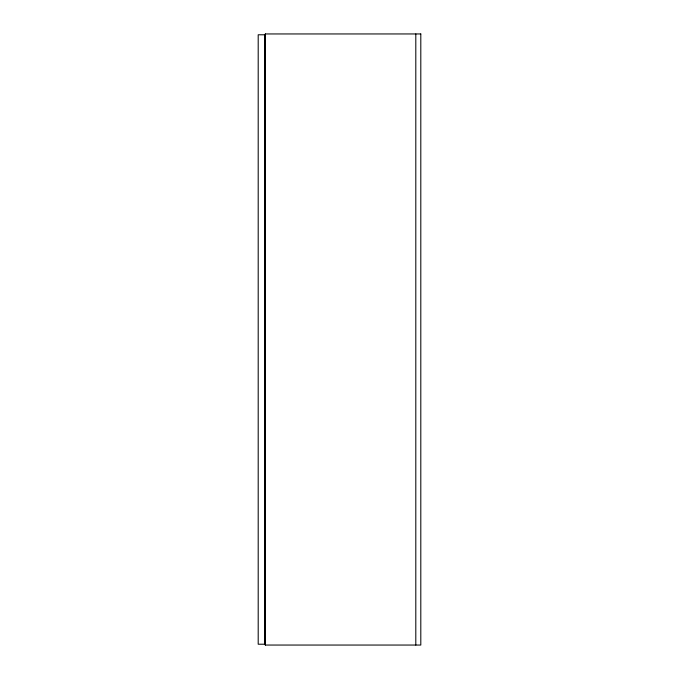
<?xml version="1.0" encoding="UTF-8"?>
<svg xmlns="http://www.w3.org/2000/svg" width="679" height="679" viewBox="0 0 679 679"><rect width="100%" height="100%" fill="white"/><g stroke="black" fill="none" stroke-linecap="round" stroke-linejoin="round"><path stroke-width="1.02" d="M265.421 467.551L265.421 472.55M415.803 33.95L415.803 645.05M265.421 33.95L265.421 645.05M420.802 33.95L265.251 33.95L265.251 645.05L420.802 645.05L420.802 33.95M264.581 34.782L258.198 34.782L258.198 644.218L264.581 644.218L264.581 34.782"/></g></svg>
